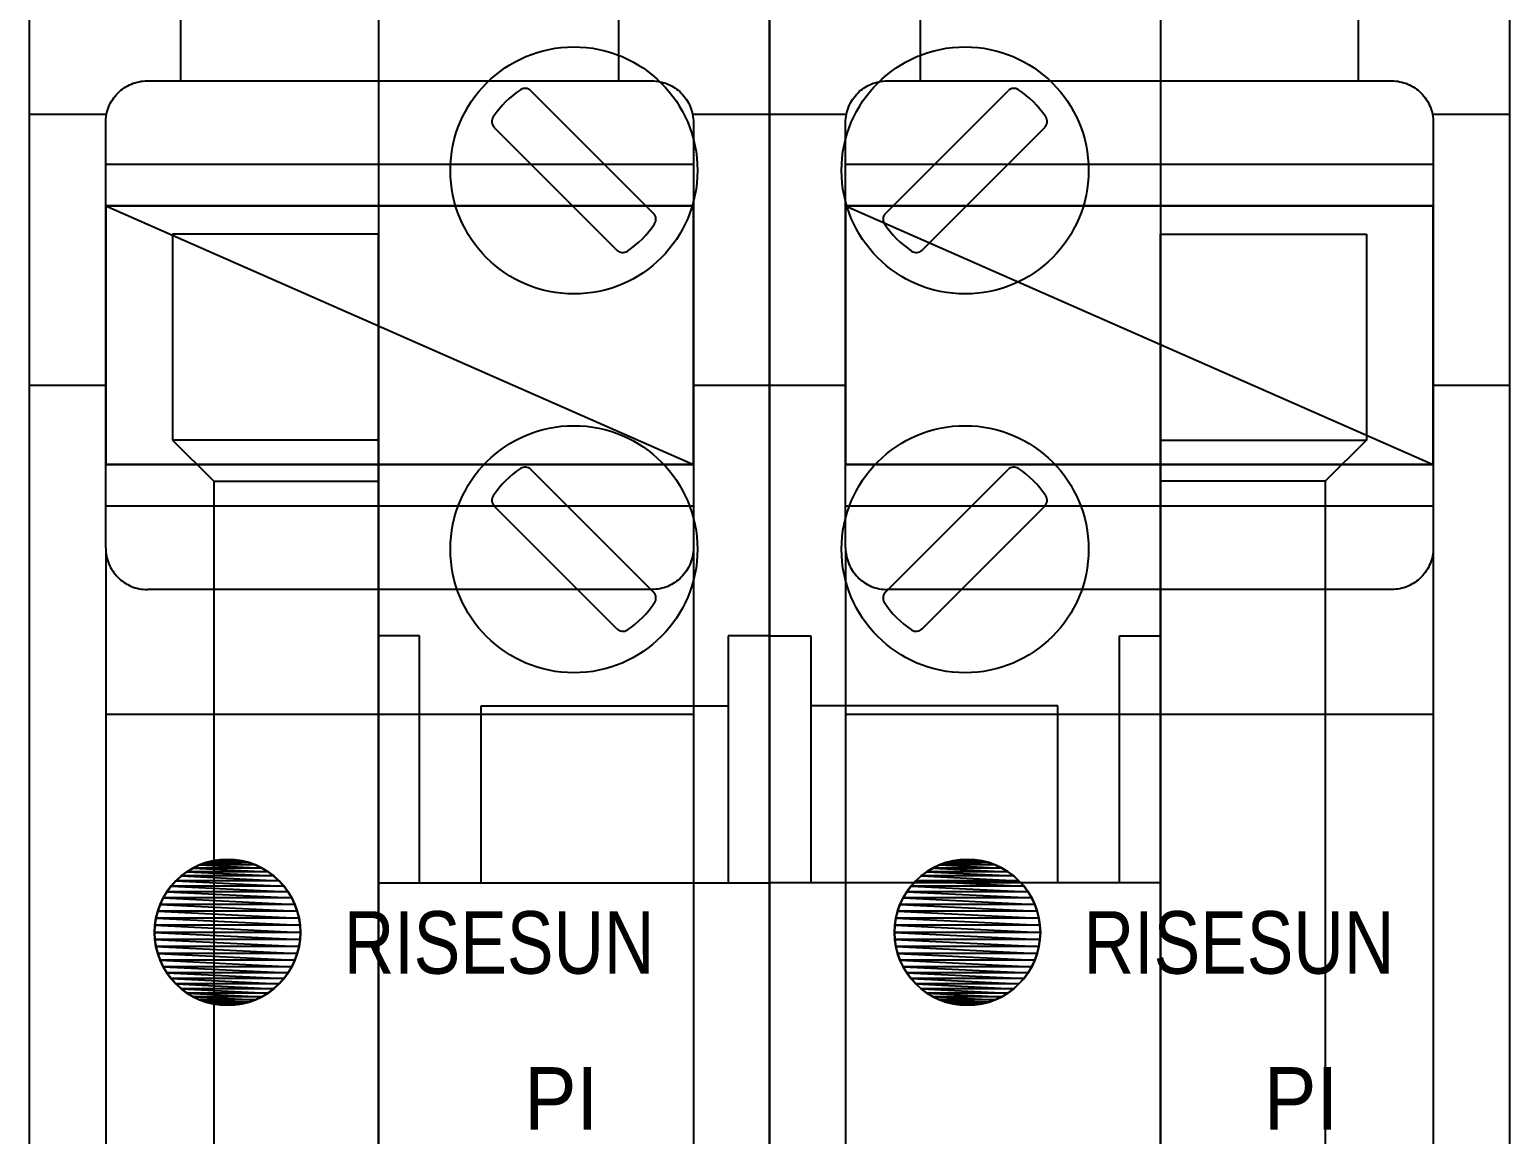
# Model space of a CAD drawing. Header units: millimetres. Extents: x -208796 to -83323, y 30910 to 103951.
# Drawn here: x -110224.68 to -110188.73, y 32923.86 to 32950.69 of the extents above; entities that cross this region are included whole.
import ezdxf

# ---------------------------------------------------------------- set-up
doc = ezdxf.new("R2010")
doc.units = ezdxf.units.MM
doc.header["$LTSCALE"] = 3
doc.linetypes.add('NEW_LINE159', pattern=[0.7, 0.5, -0.2])
doc.layers.add('1', color=3, linetype='Continuous')
doc.layers.add('DUT', color=7, linetype='Continuous')
doc.styles.add('Arial', font='arial.ttf')

# ---------------------------------------------------------------- blocks, each defined once
blk = doc.blocks.new('*U99')
for p, q in [((-26.958, 0), (-26.958, 79.4816)), ((-8.986, 79.4816), (-8.986, 0)), ((8.986, 0), (8.986, 79.4816)), ((26.958, 79.4816), (26.958, 0)), ((-23.2876, 63.1802), (-23.2876, 66.4202)), ((-12.6563, 66.4202), (-12.6563, 63.1802)), ((12.6564, 63.1802), (12.6564, 66.4202)), ((23.2877, 66.4202), (23.2877, 63.1802)), ((-24.8136, 62.8837), (-24.7774, 62.9185)), ((-24.7774, 62.9185), (-24.7395, 62.9511)), ((-24.7395, 62.9511), (-24.7002, 62.9818)), ((-24.7002, 62.9818), (-24.6595, 63.0102)), ((-24.6595, 63.0102), (-24.6178, 63.0368)), ((-24.6178, 63.0368), (-24.5746, 63.0611)), ((-24.5746, 63.0611), (-24.5305, 63.0833)), ((-24.5305, 63.0833), (-24.4852, 63.1032)), ((-24.4852, 63.1032), (-24.4392, 63.1211)), ((-24.4392, 63.1211), (-24.3923, 63.1366)), ((-24.3923, 63.1366), (-24.3447, 63.1499)), ((-24.3447, 63.1499), (-24.2962, 63.1607)), ((-24.2962, 63.1607), (-24.2474, 63.1694)), ((-24.2474, 63.1694), (-24.1979, 63.1754)), ((-24.1979, 63.1754), (-24.148, 63.179)), ((-24.148, 63.179), (-24.0976, 63.1802)), ((-24.0976, 63.1802), (-23.2876, 63.1802)), ((-23.2876, 63.1802), (-12.6563, 63.1802)), ((-12.6563, 63.1802), (-11.8463, 63.1802)), ((-11.8463, 63.1802), (-11.8463, 63.1802)), ((-11.8463, 63.1802), (-11.7962, 63.179)), ((-11.7962, 63.179), (-11.7463, 63.1754)), ((-11.7463, 63.1754), (-11.6969, 63.1694)), ((-11.6969, 63.1694), (-11.648, 63.1607)), ((-11.648, 63.1607), (-11.5998, 63.1499)), ((-11.5998, 63.1499), (-11.5521, 63.1366)), ((-11.5521, 63.1366), (-11.5052, 63.1211)), ((-11.5052, 63.1211), (-11.459, 63.1032)), ((-11.459, 63.1032), (-11.4139, 63.0833)), ((-11.4139, 63.0833), (-11.3698, 63.0611)), ((-11.3698, 63.0611), (-11.3268, 63.0368)), ((-11.3268, 63.0368), (-11.2848, 63.0102)), ((-11.2848, 63.0102), (-11.2443, 62.9818)), ((-11.2443, 62.9818), (-11.2048, 62.9511)), ((-11.2048, 62.9511), (-11.1669, 62.9185)), ((-11.1669, 62.9185), (-11.1304, 62.8837)), ((11.1304, 62.8837), (11.1666, 62.9185)), ((11.1666, 62.9185), (11.2045, 62.9511)), ((11.2045, 62.9511), (11.2438, 62.9818)), ((11.2438, 62.9818), (11.2845, 63.0102)), ((11.2845, 63.0102), (11.3262, 63.0368)), ((11.3262, 63.0368), (11.3694, 63.0611)), ((11.3694, 63.0611), (11.4135, 63.0833)), ((11.4135, 63.0833), (11.4588, 63.1032)), ((11.4588, 63.1032), (11.5048, 63.1211)), ((11.5048, 63.1211), (11.5517, 63.1366)), ((11.5517, 63.1366), (11.5993, 63.1499)), ((11.5993, 63.1499), (11.6478, 63.1607)), ((11.6478, 63.1607), (11.6966, 63.1694)), ((11.6966, 63.1694), (11.7461, 63.1754)), ((11.7461, 63.1754), (11.796, 63.179)), ((11.796, 63.179), (11.8464, 63.1802)), ((11.8464, 63.1802), (12.6564, 63.1802)), ((12.6564, 63.1802), (23.2877, 63.1802)), ((23.2877, 63.1802), (24.0977, 63.1802)), ((24.0977, 63.1802), (24.0977, 63.1802)), ((24.0977, 63.1802), (24.1478, 63.179)), ((24.1478, 63.179), (24.1977, 63.1754)), ((24.1977, 63.1754), (24.2471, 63.1694)), ((24.2471, 63.1694), (24.296, 63.1607)), ((24.296, 63.1607), (24.3442, 63.1499)), ((24.3442, 63.1499), (24.3919, 63.1366)), ((24.3919, 63.1366), (24.4388, 63.1211)), ((24.4388, 63.1211), (24.485, 63.1032)), ((24.485, 63.1032), (24.5301, 63.0833)), ((24.5301, 63.0833), (24.5742, 63.0611)), ((24.5742, 63.0611), (24.6172, 63.0368)), ((24.6172, 63.0368), (24.6592, 63.0102)), ((24.6592, 63.0102), (24.6997, 62.9818)), ((24.6997, 62.9818), (24.7392, 62.9511)), ((24.7392, 62.9511), (24.7771, 62.9185)), ((24.7771, 62.9185), (24.8136, 62.8837)), ((-25.051, 62.5093), (-25.0331, 62.5553)), ((-25.0331, 62.5553), (-25.0132, 62.6006)), ((-25.0132, 62.6006), (-24.991, 62.6447)), ((-24.991, 62.6447), (-24.9667, 62.6879)), ((-24.9667, 62.6879), (-24.9401, 62.7296)), ((-24.9401, 62.7296), (-24.9117, 62.7703)), ((-24.9117, 62.7703), (-24.881, 62.8096)), ((-24.881, 62.8096), (-24.8484, 62.8475)), ((-24.8484, 62.8475), (-24.8136, 62.8837)), ((-24.8136, 62.8837), (-24.8136, 62.8837)), ((-11.1304, 62.8837), (-11.1304, 62.8837)), ((-11.1304, 62.8837), (-11.0959, 62.8475)), ((-11.0959, 62.8475), (-11.0633, 62.8096)), ((-11.0633, 62.8096), (-11.0328, 62.7703)), ((-11.0328, 62.7703), (-11.0041, 62.7296)), ((-11.0041, 62.7296), (-10.9777, 62.6879)), ((-10.9777, 62.6879), (-10.9533, 62.6447)), ((-10.9533, 62.6447), (-10.9311, 62.6006)), ((-10.9311, 62.6006), (-10.911, 62.5553)), ((-10.911, 62.5553), (-10.8933, 62.5093)), ((10.893, 62.5093), (10.9109, 62.5553)), ((10.9109, 62.5553), (10.9308, 62.6006)), ((10.9308, 62.6006), (10.953, 62.6447)), ((10.953, 62.6447), (10.9773, 62.6879)), ((10.9773, 62.6879), (11.0039, 62.7296)), ((11.0039, 62.7296), (11.0323, 62.7703)), ((11.0323, 62.7703), (11.063, 62.8096)), ((11.063, 62.8096), (11.0956, 62.8475)), ((11.0956, 62.8475), (11.1304, 62.8837)), ((11.1304, 62.8837), (11.1304, 62.8837)), ((24.8136, 62.8837), (24.8136, 62.8837)), ((24.8136, 62.8837), (24.8481, 62.8475)), ((24.8481, 62.8475), (24.8807, 62.8096)), ((24.8807, 62.8096), (24.9112, 62.7703)), ((24.9112, 62.7703), (24.9399, 62.7296)), ((24.9399, 62.7296), (24.9663, 62.6879)), ((24.9663, 62.6879), (24.9907, 62.6447)), ((24.9907, 62.6447), (25.0129, 62.6006)), ((25.0129, 62.6006), (25.033, 62.5553)), ((25.033, 62.5553), (25.0507, 62.5093)), ((-26.958, 62.3702), (-25.0897, 62.3702)), ((-25.1101, 62.1677), (-25.1089, 62.2181)), ((-25.1089, 62.2181), (-25.1053, 62.268)), ((-25.1053, 62.268), (-25.0993, 62.3175)), ((-25.0993, 62.3175), (-25.0906, 62.3663)), ((-25.0906, 62.3663), (-25.0798, 62.4148)), ((-25.0798, 62.4148), (-25.0665, 62.4624)), ((-25.0665, 62.4624), (-25.051, 62.5093)), ((-10.8933, 62.5093), (-10.8777, 62.4624)), ((-10.8777, 62.4624), (-10.8645, 62.4148)), ((-10.8645, 62.4148), (-10.8535, 62.3663)), ((-10.8543, 62.3702), (-8.986, 62.3702)), ((-10.8535, 62.3663), (-10.8451, 62.3175)), ((-10.8451, 62.3175), (-10.8388, 62.268)), ((-10.8388, 62.268), (-10.8352, 62.2181)), ((-10.8352, 62.2181), (-10.8338, 62.1677)), ((8.986, 62.3702), (10.8543, 62.3702)), ((10.8339, 62.1677), (10.8351, 62.2181)), ((10.8351, 62.2181), (10.8387, 62.268)), ((10.8387, 62.268), (10.8447, 62.3175)), ((10.8447, 62.3175), (10.8534, 62.3663)), ((10.8534, 62.3663), (10.8642, 62.4148)), ((10.8642, 62.4148), (10.8775, 62.4624)), ((10.8775, 62.4624), (10.893, 62.5093)), ((25.0507, 62.5093), (25.0663, 62.4624)), ((25.0663, 62.4624), (25.0795, 62.4148)), ((25.0795, 62.4148), (25.0905, 62.3663)), ((25.0897, 62.3702), (26.958, 62.3702)), ((25.0905, 62.3663), (25.0989, 62.3175)), ((25.0989, 62.3175), (25.1052, 62.268)), ((25.1052, 62.268), (25.1088, 62.2181)), ((25.1088, 62.2181), (25.1102, 62.1677)), ((-25.1101, 60.1427), (-25.1101, 62.1677)), ((-25.1101, 62.1677), (-25.1101, 62.1677)), ((-10.8338, 62.1677), (-10.8338, 60.1427)), ((10.8339, 60.1427), (10.8339, 62.1677)), ((10.8339, 62.1677), (10.8339, 62.1677)), ((25.1102, 62.1677), (25.1102, 60.1427)), ((-25.1101, 61.1552), (-10.8338, 61.1552)), ((10.8339, 61.1552), (25.1102, 61.1552)), ((-25.1101, 60.1427), (-10.8338, 60.1427)), ((-25.1101, 53.8652), (-25.1101, 60.1427)), ((-10.8338, 60.1427), (-10.8338, 53.8652)), ((10.8339, 60.1427), (25.1102, 60.1427)), ((10.8339, 53.8652), (10.8339, 60.1427)), ((25.1102, 60.1427), (25.1102, 53.8652)), ((-26.958, 55.789), (-25.0897, 55.789)), ((-10.8543, 55.789), (-8.986, 55.789)), ((8.986, 55.789), (10.8543, 55.789)), ((25.0897, 55.789), (26.958, 55.789)), ((-25.1101, 51.8402), (-25.1101, 53.8652)), ((-10.8338, 53.8652), (-25.1101, 53.8652)), ((-10.8338, 53.8652), (-10.8338, 51.8402)), ((10.8339, 51.8402), (10.8339, 53.8652)), ((25.1102, 53.8652), (10.8339, 53.8652)), ((25.1102, 53.8652), (25.1102, 51.8402)), ((-10.8338, 52.8527), (-25.1101, 52.8527)), ((25.1102, 52.8527), (10.8339, 52.8527)), ((-25.1101, 51.8402), (-25.1101, 51.8402)), ((-25.1101, 51.8402), (-25.1089, 51.7901)), ((-25.1101, 51.8402), (-25.1101, 20.4526)), ((-25.1089, 51.7901), (-25.1053, 51.7402)), ((-10.8352, 51.7901), (-10.8388, 51.7402)), ((-10.8338, 51.8402), (-10.8352, 51.7901)), ((-10.8338, 51.8402), (-10.8338, 51.8402)), ((-10.8338, 51.8402), (-10.8338, 20.4526)), ((10.8339, 51.8402), (10.8339, 51.8402)), ((10.8339, 51.8402), (10.8351, 51.7901)), ((10.8339, 51.8402), (10.8339, 20.4526)), ((10.8351, 51.7901), (10.8387, 51.7402)), ((25.1088, 51.7901), (25.1052, 51.7402)), ((25.1102, 51.8402), (25.1088, 51.7901)), ((25.1102, 51.8402), (25.1102, 51.8402)), ((25.1102, 51.8402), (25.1102, 20.4526)), ((-25.1053, 51.7402), (-25.0993, 51.6908)), ((-25.0993, 51.6908), (-25.0906, 51.6419)), ((-25.0906, 51.6419), (-25.0798, 51.5937)), ((-25.0798, 51.5937), (-25.0665, 51.546)), ((-25.0665, 51.546), (-25.051, 51.4991)), ((-25.051, 51.4991), (-25.0331, 51.4528)), ((-25.0331, 51.4528), (-25.0132, 51.4077)), ((-25.0132, 51.4077), (-24.991, 51.3636)), ((-10.9311, 51.4077), (-10.9533, 51.3636)), ((-10.911, 51.4528), (-10.9311, 51.4077)), ((-10.8933, 51.4991), (-10.911, 51.4528)), ((-10.8777, 51.546), (-10.8933, 51.4991)), ((-10.8645, 51.5937), (-10.8777, 51.546)), ((-10.8535, 51.6419), (-10.8645, 51.5937)), ((-10.8451, 51.6908), (-10.8535, 51.6419)), ((-10.8388, 51.7402), (-10.8451, 51.6908)), ((10.8387, 51.7402), (10.8447, 51.6908)), ((10.8447, 51.6908), (10.8534, 51.6419)), ((10.8534, 51.6419), (10.8642, 51.5937)), ((10.8642, 51.5937), (10.8775, 51.546)), ((10.8775, 51.546), (10.893, 51.4991)), ((10.893, 51.4991), (10.9109, 51.4528)), ((10.9109, 51.4528), (10.9308, 51.4077)), ((10.9308, 51.4077), (10.953, 51.3636)), ((25.0129, 51.4077), (24.9907, 51.3636)), ((25.033, 51.4528), (25.0129, 51.4077)), ((25.0507, 51.4991), (25.033, 51.4528)), ((25.0663, 51.546), (25.0507, 51.4991)), ((25.0795, 51.5937), (25.0663, 51.546)), ((25.0905, 51.6419), (25.0795, 51.5937)), ((25.0989, 51.6908), (25.0905, 51.6419)), ((25.1052, 51.7402), (25.0989, 51.6908)), ((-24.991, 51.3636), (-24.9667, 51.3206)), ((-24.9667, 51.3206), (-24.9401, 51.2786)), ((-24.9401, 51.2786), (-24.9117, 51.2381)), ((-24.9117, 51.2381), (-24.881, 51.1986)), ((-24.881, 51.1986), (-24.8484, 51.1607)), ((-24.8484, 51.1607), (-24.8136, 51.1242)), ((-24.8136, 51.1242), (-24.8136, 51.1242)), ((-24.8136, 51.1242), (-24.7774, 51.0897)), ((-24.7774, 51.0897), (-24.7395, 51.0571)), ((-24.7395, 51.0571), (-24.7002, 51.0266)), ((-11.2048, 51.0571), (-11.2443, 51.0266)), ((-11.1669, 51.0897), (-11.2048, 51.0571)), ((-11.1304, 51.1242), (-11.1669, 51.0897)), ((-11.0959, 51.1607), (-11.1304, 51.1242)), ((-11.1304, 51.1242), (-11.1304, 51.1242)), ((-11.0633, 51.1986), (-11.0959, 51.1607)), ((-11.0328, 51.2381), (-11.0633, 51.1986)), ((-11.0041, 51.2786), (-11.0328, 51.2381)), ((-10.9777, 51.3206), (-11.0041, 51.2786)), ((-10.9533, 51.3636), (-10.9777, 51.3206)), ((10.953, 51.3636), (10.9773, 51.3206)), ((10.9773, 51.3206), (11.0039, 51.2786)), ((11.0039, 51.2786), (11.0323, 51.2381)), ((11.0323, 51.2381), (11.063, 51.1986)), ((11.063, 51.1986), (11.0956, 51.1607)), ((11.0956, 51.1607), (11.1304, 51.1242)), ((11.1304, 51.1242), (11.1304, 51.1242)), ((11.1304, 51.1242), (11.1666, 51.0897)), ((11.1666, 51.0897), (11.2045, 51.0571)), ((11.2045, 51.0571), (11.2438, 51.0266)), ((24.7392, 51.0571), (24.6997, 51.0266)), ((24.7771, 51.0897), (24.7392, 51.0571)), ((24.8136, 51.1242), (24.7771, 51.0897)), ((24.8481, 51.1607), (24.8136, 51.1242)), ((24.8136, 51.1242), (24.8136, 51.1242)), ((24.8807, 51.1986), (24.8481, 51.1607)), ((24.9112, 51.2381), (24.8807, 51.1986)), ((24.9399, 51.2786), (24.9112, 51.2381)), ((24.9663, 51.3206), (24.9399, 51.2786)), ((24.9907, 51.3636), (24.9663, 51.3206)), ((-24.7002, 51.0266), (-24.6595, 50.9979)), ((-24.6595, 50.9979), (-24.6178, 50.9715)), ((-24.6178, 50.9715), (-24.5746, 50.9471)), ((-24.5746, 50.9471), (-24.5305, 50.9249)), ((-24.5305, 50.9249), (-24.4852, 50.9048)), ((-24.4852, 50.9048), (-24.4392, 50.8871)), ((-24.4392, 50.8871), (-24.3923, 50.8716)), ((-24.3923, 50.8716), (-24.3447, 50.8584)), ((-24.3447, 50.8584), (-24.2962, 50.8474)), ((-24.2962, 50.8474), (-24.2474, 50.839)), ((-24.2474, 50.839), (-24.1979, 50.8327)), ((-24.1979, 50.8327), (-24.148, 50.8291)), ((-24.148, 50.8291), (-24.0976, 50.8277)), ((-11.8463, 50.8277), (-24.0976, 50.8277)), ((-11.7962, 50.8291), (-11.8463, 50.8277)), ((-11.7463, 50.8327), (-11.7962, 50.8291)), ((-11.6969, 50.839), (-11.7463, 50.8327)), ((-11.648, 50.8474), (-11.6969, 50.839)), ((-11.5998, 50.8584), (-11.648, 50.8474)), ((-11.5521, 50.8716), (-11.5998, 50.8584)), ((-11.5052, 50.8871), (-11.5521, 50.8716)), ((-11.459, 50.9048), (-11.5052, 50.8871)), ((-11.4139, 50.9249), (-11.459, 50.9048)), ((-11.3698, 50.9471), (-11.4139, 50.9249)), ((-11.3268, 50.9715), (-11.3698, 50.9471)), ((-11.2848, 50.9979), (-11.3268, 50.9715)), ((-11.2443, 51.0266), (-11.2848, 50.9979)), ((11.2438, 51.0266), (11.2845, 50.9979)), ((11.2845, 50.9979), (11.3262, 50.9715)), ((11.3262, 50.9715), (11.3694, 50.9471)), ((11.3694, 50.9471), (11.4135, 50.9249)), ((11.4135, 50.9249), (11.4588, 50.9048)), ((11.4588, 50.9048), (11.5048, 50.8871)), ((11.5048, 50.8871), (11.5517, 50.8716)), ((11.5517, 50.8716), (11.5993, 50.8584)), ((11.5993, 50.8584), (11.6478, 50.8474)), ((11.6478, 50.8474), (11.6966, 50.839)), ((11.6966, 50.839), (11.7461, 50.8327)), ((11.7461, 50.8327), (11.796, 50.8291)), ((11.796, 50.8291), (11.8464, 50.8277)), ((24.0977, 50.8277), (11.8464, 50.8277)), ((24.1478, 50.8291), (24.0977, 50.8277)), ((24.1977, 50.8327), (24.1478, 50.8291)), ((24.2471, 50.839), (24.1977, 50.8327)), ((24.296, 50.8474), (24.2471, 50.839)), ((24.3442, 50.8584), (24.296, 50.8474)), ((24.3919, 50.8716), (24.3442, 50.8584)), ((24.4388, 50.8871), (24.3919, 50.8716)), ((24.485, 50.9048), (24.4388, 50.8871)), ((24.5301, 50.9249), (24.485, 50.9048)), ((24.5742, 50.9471), (24.5301, 50.9249)), ((24.6172, 50.9715), (24.5742, 50.9471)), ((24.6592, 50.9979), (24.6172, 50.9715)), ((24.6997, 51.0266), (24.6592, 50.9979)), ((-10.8338, 47.7902), (-25.1101, 47.7902)), ((25.1102, 47.7902), (10.8339, 47.7902))]:
    blk.add_line(p, q)
at = {"color": 144}
for p, q in [((-25.1101, 60.1427), (-10.8338, 60.1427)), ((-25.1101, 60.1427), (-25.1101, 60.1427)), ((-25.1101, 60.1427), (-10.8338, 53.8652)), ((-25.1101, 53.8652), (-25.1101, 60.1427)), ((-25.1101, 60.1427), (-10.8338, 53.8652)), ((-10.8338, 60.1427), (-25.1101, 60.1427)), ((-25.1101, 60.1427), (-10.8338, 60.1427)), ((-25.1101, 60.1427), (-25.1101, 53.8652)), ((-10.8338, 53.8652), (-10.8338, 60.1427)), ((-10.8338, 60.1427), (-10.8338, 53.8652)), ((10.8339, 60.1427), (25.1102, 60.1427)), ((10.8339, 60.1427), (10.8339, 60.1427)), ((10.8339, 60.1427), (25.1102, 53.8652)), ((10.8339, 53.8652), (10.8339, 60.1427)), ((10.8339, 60.1427), (25.1102, 53.8652)), ((25.1102, 60.1427), (10.8339, 60.1427)), ((10.8339, 60.1427), (25.1102, 60.1427)), ((10.8339, 60.1427), (10.8339, 53.8652)), ((25.1102, 53.8652), (25.1102, 60.1427)), ((25.1102, 60.1427), (25.1102, 53.8652)), ((-10.8338, 53.8652), (-25.1101, 53.8652)), ((-25.1101, 53.8652), (-10.8338, 53.8652)), ((-25.1101, 53.8652), (-25.1101, 53.8652)), ((-25.1101, 53.8652), (-10.8338, 53.8652)), ((25.1102, 53.8652), (10.8339, 53.8652)), ((10.8339, 53.8652), (25.1102, 53.8652)), ((10.8339, 53.8652), (10.8339, 53.8652)), ((10.8339, 53.8652), (25.1102, 53.8652))]:
    blk.add_line(p, q, dxfattribs=at)
at = {"color": 251, "linetype": 'NEW_LINE159'}
for p, q in [((-22.5086, 44.238), (-22.6784, 44.1944)), ((-22.3326, 44.2649), (-22.5086, 44.238)), ((-22.1513, 44.2739), (-22.3326, 44.2649)), ((-21.9703, 44.2649), (-22.1513, 44.2739)), ((-22.1513, 44.2739), (-22.1513, 44.2739)), ((-21.7943, 44.238), (-21.9703, 44.2649)), ((-21.6246, 44.1944), (-21.7943, 44.238)), ((13.4354, 44.238), (13.2656, 44.1944)), ((13.6114, 44.2649), (13.4354, 44.238)), ((13.7927, 44.2739), (13.6114, 44.2649)), ((13.9737, 44.2649), (13.7927, 44.2739)), ((13.7927, 44.2739), (13.7927, 44.2739)), ((14.1497, 44.238), (13.9737, 44.2649)), ((14.3194, 44.1944), (14.1497, 44.238)), ((-23.2785, 43.8695), (-23.4042, 43.755)), ((-23.1421, 43.9714), (-23.2785, 43.8695)), ((-22.9961, 44.0603), (-23.1421, 43.9714)), ((-22.8411, 44.1348), (-22.9961, 44.0603)), ((-22.6784, 44.1944), (-22.8411, 44.1348)), ((-21.4617, 44.1348), (-21.6246, 44.1944)), ((-21.3069, 44.0603), (-21.4617, 44.1348)), ((-21.1608, 43.9714), (-21.3069, 44.0603)), ((-21.0244, 43.8695), (-21.1608, 43.9714)), ((-20.8985, 43.755), (-21.0244, 43.8695)), ((12.6655, 43.8695), (12.5398, 43.755)), ((12.8019, 43.9714), (12.6655, 43.8695)), ((12.9479, 44.0603), (12.8019, 43.9714)), ((13.1029, 44.1348), (12.9479, 44.0603)), ((13.2656, 44.1944), (13.1029, 44.1348)), ((14.4823, 44.1348), (14.3194, 44.1944)), ((14.6371, 44.0603), (14.4823, 44.1348)), ((14.7832, 43.9714), (14.6371, 44.0603)), ((14.9196, 43.8695), (14.7832, 43.9714)), ((15.0455, 43.755), (14.9196, 43.8695)), ((-23.6206, 43.4929), (-23.7095, 43.3468)), ((-23.5187, 43.6293), (-23.6206, 43.4929)), ((-23.4042, 43.755), (-23.5187, 43.6293)), ((-20.7843, 43.6293), (-20.8985, 43.755)), ((-20.6822, 43.4929), (-20.7843, 43.6293)), ((-20.5935, 43.3468), (-20.6822, 43.4929)), ((12.3234, 43.4929), (12.2345, 43.3468)), ((12.4253, 43.6293), (12.3234, 43.4929)), ((12.5398, 43.755), (12.4253, 43.6293)), ((15.1597, 43.6293), (15.0455, 43.755)), ((15.2618, 43.4929), (15.1597, 43.6293)), ((15.3505, 43.3468), (15.2618, 43.4929)), ((-23.784, 43.1918), (-23.8436, 43.0291)), ((-23.7095, 43.3468), (-23.784, 43.1918)), ((-20.5187, 43.1918), (-20.5935, 43.3468)), ((-20.4592, 43.0291), (-20.5187, 43.1918)), ((12.16, 43.1918), (12.1004, 43.0291)), ((12.2345, 43.3468), (12.16, 43.1918)), ((15.4253, 43.1918), (15.3505, 43.3468)), ((15.4848, 43.0291), (15.4253, 43.1918)), ((-23.8872, 42.8593), (-23.9141, 42.6833)), ((-23.8436, 43.0291), (-23.8872, 42.8593)), ((-20.4155, 42.8593), (-20.4592, 43.0291)), ((-20.3886, 42.6833), (-20.4155, 42.8593)), ((12.0568, 42.8593), (12.0299, 42.6833)), ((12.1004, 43.0291), (12.0568, 42.8593)), ((15.5285, 42.8593), (15.4848, 43.0291)), ((15.5554, 42.6833), (15.5285, 42.8593)), ((-23.9141, 42.6833), (-23.9231, 42.502)), ((-23.9231, 42.502), (-23.9231, 42.502)), ((-23.9231, 42.502), (-23.9142, 42.321)), ((-20.3794, 42.502), (-20.3886, 42.6833)), ((-20.3886, 42.321), (-20.3794, 42.502)), ((-20.3794, 42.502), (-20.3794, 42.502)), ((12.0299, 42.6833), (12.0209, 42.502)), ((12.0209, 42.502), (12.0209, 42.502)), ((12.0209, 42.502), (12.0298, 42.321)), ((15.5646, 42.502), (15.5554, 42.6833)), ((15.5554, 42.321), (15.5646, 42.502)), ((15.5646, 42.502), (15.5646, 42.502)), ((-23.9142, 42.321), (-23.8873, 42.145)), ((-23.8873, 42.145), (-23.8437, 41.9753)), ((-20.4592, 41.9753), (-20.4155, 42.145)), ((-20.4155, 42.145), (-20.3886, 42.321)), ((12.0298, 42.321), (12.0567, 42.145)), ((12.0567, 42.145), (12.1003, 41.9753)), ((15.4848, 41.9753), (15.5285, 42.145)), ((15.5285, 42.145), (15.5554, 42.321)), ((-23.8437, 41.9753), (-23.7841, 41.8124)), ((-23.7841, 41.8124), (-23.7096, 41.6576)), ((-20.5935, 41.6576), (-20.5187, 41.8124)), ((-20.5187, 41.8124), (-20.4592, 41.9753)), ((12.1003, 41.9753), (12.1599, 41.8124)), ((12.1599, 41.8124), (12.2344, 41.6576)), ((15.3505, 41.6576), (15.4253, 41.8124)), ((15.4253, 41.8124), (15.4848, 41.9753)), ((-23.7096, 41.6576), (-23.6207, 41.5115)), ((-23.6207, 41.5115), (-23.5188, 41.3751)), ((-23.5188, 41.3751), (-23.4043, 41.2492)), ((-20.8985, 41.2492), (-20.7843, 41.3751)), ((-20.7843, 41.3751), (-20.6822, 41.5115)), ((-20.6822, 41.5115), (-20.5935, 41.6576)), ((12.2344, 41.6576), (12.3233, 41.5115)), ((12.3233, 41.5115), (12.4252, 41.3751)), ((12.4252, 41.3751), (12.5397, 41.2492)), ((15.0455, 41.2492), (15.1597, 41.3751)), ((15.1597, 41.3751), (15.2618, 41.5115)), ((15.2618, 41.5115), (15.3505, 41.6576)), ((-23.4043, 41.2492), (-23.2786, 41.135)), ((-23.2786, 41.135), (-23.1422, 41.0329)), ((-23.1422, 41.0329), (-22.9961, 40.9442)), ((-21.3069, 40.9442), (-21.1608, 41.0329)), ((-21.1608, 41.0329), (-21.0244, 41.135)), ((-21.0244, 41.135), (-20.8985, 41.2492)), ((12.5397, 41.2492), (12.6654, 41.135)), ((12.6654, 41.135), (12.8018, 41.0329)), ((12.8018, 41.0329), (12.9479, 40.9442)), ((14.6371, 40.9442), (14.7832, 41.0329)), ((14.7832, 41.0329), (14.9196, 41.135)), ((14.9196, 41.135), (15.0455, 41.2492)), ((-22.9961, 40.9442), (-22.8411, 40.8694)), ((-22.8411, 40.8694), (-22.6784, 40.8099)), ((-22.6784, 40.8099), (-22.5086, 40.7662)), ((-22.5086, 40.7662), (-22.3326, 40.7393)), ((-22.3326, 40.7393), (-22.1513, 40.7301)), ((-22.1513, 40.7301), (-21.9703, 40.7393)), ((-22.1513, 40.7301), (-22.1513, 40.7301)), ((-21.9703, 40.7393), (-21.7943, 40.7662)), ((-21.7943, 40.7662), (-21.6246, 40.8099)), ((-21.6246, 40.8099), (-21.4617, 40.8694)), ((-21.4617, 40.8694), (-21.3069, 40.9442)), ((12.9479, 40.9442), (13.1029, 40.8694)), ((13.1029, 40.8694), (13.2656, 40.8099)), ((13.2656, 40.8099), (13.4354, 40.7662)), ((13.4354, 40.7662), (13.6114, 40.7393)), ((13.6114, 40.7393), (13.7927, 40.7301)), ((13.7927, 40.7301), (13.9737, 40.7393)), ((13.7927, 40.7301), (13.7927, 40.7301)), ((13.9737, 40.7393), (14.1497, 40.7662)), ((14.1497, 40.7662), (14.3194, 40.8099)), ((14.3194, 40.8099), (14.4823, 40.8694)), ((14.4823, 40.8694), (14.6371, 40.9442))]:
    blk.add_line(p, q, dxfattribs=at)
at = {"color": 251}
for p, q in [((-22.6656, 44.1975), (-22.4969, 44.2398)), ((-22.4969, 44.2398), (-22.6656, 44.1975)), ((-22.4969, 44.2398), (-22.3249, 44.2653)), ((-22.3249, 44.2653), (-22.4969, 44.2398)), ((-21.8056, 44.2398), (-22.4969, 44.2398)), ((-22.4969, 44.2398), (-21.6369, 44.1975)), ((-22.4969, 44.2398), (-21.6369, 44.1975)), ((-21.8056, 44.2398), (-22.4969, 44.2398)), ((-22.3249, 44.2653), (-22.1513, 44.2739)), ((-22.1513, 44.2739), (-22.3249, 44.2653)), ((-21.9776, 44.2653), (-22.3249, 44.2653)), ((-22.3249, 44.2653), (-21.8056, 44.2398)), ((-22.3249, 44.2653), (-21.8056, 44.2398)), ((-21.9776, 44.2653), (-22.3249, 44.2653)), ((-22.1513, 44.2739), (-21.9776, 44.2653)), ((-21.9776, 44.2653), (-22.1513, 44.2739)), ((-21.8056, 44.2398), (-21.9776, 44.2653)), ((-21.9776, 44.2653), (-21.8056, 44.2398)), ((-21.6369, 44.1975), (-21.8056, 44.2398)), ((-21.8056, 44.2398), (-21.6369, 44.1975)), ((13.2784, 44.1975), (13.4471, 44.2398)), ((13.4471, 44.2398), (13.2784, 44.1975)), ((13.4471, 44.2398), (13.6191, 44.2653)), ((13.6191, 44.2653), (13.4471, 44.2398)), ((14.1384, 44.2398), (13.4471, 44.2398)), ((13.4471, 44.2398), (14.3071, 44.1975)), ((13.4471, 44.2398), (14.3071, 44.1975)), ((14.1384, 44.2398), (13.4471, 44.2398)), ((13.6191, 44.2653), (13.7927, 44.2739)), ((13.7927, 44.2739), (13.6191, 44.2653)), ((13.9664, 44.2653), (13.6191, 44.2653)), ((13.6191, 44.2653), (14.1384, 44.2398)), ((13.6191, 44.2653), (14.1384, 44.2398)), ((13.9664, 44.2653), (13.6191, 44.2653)), ((13.7927, 44.2739), (13.9664, 44.2653)), ((13.9664, 44.2653), (13.7927, 44.2739)), ((14.1384, 44.2398), (13.9664, 44.2653)), ((13.9664, 44.2653), (14.1384, 44.2398)), ((14.3071, 44.1975), (14.1384, 44.2398)), ((14.1384, 44.2398), (14.3071, 44.1975)), ((-23.4042, 43.7549), (-23.2753, 43.8716)), ((-23.2753, 43.8716), (-23.4042, 43.7549)), ((-23.2753, 43.8716), (-23.1357, 43.9753)), ((-23.1357, 43.9753), (-23.2753, 43.8716)), ((-21.0272, 43.8716), (-23.2753, 43.8716)), ((-23.2753, 43.8716), (-20.8984, 43.7549)), ((-23.2753, 43.8716), (-20.8984, 43.7549)), ((-21.0272, 43.8716), (-23.2753, 43.8716)), ((-23.1357, 43.9753), (-22.9865, 44.0646)), ((-22.9865, 44.0646), (-23.1357, 43.9753)), ((-21.1668, 43.9753), (-23.1357, 43.9753)), ((-23.1357, 43.9753), (-21.0272, 43.8716)), ((-23.1357, 43.9753), (-21.0272, 43.8716)), ((-21.1668, 43.9753), (-23.1357, 43.9753)), ((-22.9865, 44.0646), (-22.8293, 44.139)), ((-22.8293, 44.139), (-22.9865, 44.0646)), ((-21.316, 44.0646), (-22.9865, 44.0646)), ((-22.9865, 44.0646), (-21.1668, 43.9753)), ((-22.9865, 44.0646), (-21.1668, 43.9753)), ((-21.316, 44.0646), (-22.9865, 44.0646)), ((-22.8293, 44.139), (-22.6656, 44.1975)), ((-22.6656, 44.1975), (-22.8293, 44.139)), ((-21.4732, 44.139), (-22.8293, 44.139)), ((-22.8293, 44.139), (-21.316, 44.0646)), ((-22.8293, 44.139), (-21.316, 44.0646)), ((-21.4732, 44.139), (-22.8293, 44.139)), ((-21.6369, 44.1975), (-22.6656, 44.1975)), ((-22.6656, 44.1975), (-21.4732, 44.139)), ((-22.6656, 44.1975), (-21.4732, 44.139)), ((-21.6369, 44.1975), (-22.6656, 44.1975)), ((-21.4732, 44.139), (-21.6369, 44.1975)), ((-21.6369, 44.1975), (-21.4732, 44.139)), ((-21.316, 44.0646), (-21.4732, 44.139)), ((-21.4732, 44.139), (-21.316, 44.0646)), ((-21.1668, 43.9753), (-21.316, 44.0646)), ((-21.316, 44.0646), (-21.1668, 43.9753)), ((-21.0272, 43.8716), (-21.1668, 43.9753)), ((-21.1668, 43.9753), (-21.0272, 43.8716)), ((-20.8984, 43.7549), (-21.0272, 43.8716)), ((-21.0272, 43.8716), (-20.8984, 43.7549)), ((12.5398, 43.7549), (12.6687, 43.8716)), ((12.6687, 43.8716), (12.5398, 43.7549)), ((12.6687, 43.8716), (12.8083, 43.9753)), ((12.8083, 43.9753), (12.6687, 43.8716)), ((14.9168, 43.8716), (12.6687, 43.8716)), ((12.6687, 43.8716), (15.0456, 43.7549)), ((12.6687, 43.8716), (15.0456, 43.7549)), ((14.9168, 43.8716), (12.6687, 43.8716)), ((12.8083, 43.9753), (12.9575, 44.0646)), ((12.9575, 44.0646), (12.8083, 43.9753)), ((14.7772, 43.9753), (12.8083, 43.9753)), ((12.8083, 43.9753), (14.9168, 43.8716)), ((12.8083, 43.9753), (14.9168, 43.8716)), ((14.7772, 43.9753), (12.8083, 43.9753)), ((12.9575, 44.0646), (13.1147, 44.139)), ((13.1147, 44.139), (12.9575, 44.0646)), ((14.628, 44.0646), (12.9575, 44.0646)), ((12.9575, 44.0646), (14.7772, 43.9753)), ((12.9575, 44.0646), (14.7772, 43.9753)), ((14.628, 44.0646), (12.9575, 44.0646)), ((13.1147, 44.139), (13.2784, 44.1975)), ((13.2784, 44.1975), (13.1147, 44.139)), ((14.4708, 44.139), (13.1147, 44.139)), ((13.1147, 44.139), (14.628, 44.0646)), ((13.1147, 44.139), (14.628, 44.0646)), ((14.4708, 44.139), (13.1147, 44.139)), ((14.3071, 44.1975), (13.2784, 44.1975)), ((13.2784, 44.1975), (14.4708, 44.139)), ((13.2784, 44.1975), (14.4708, 44.139)), ((14.3071, 44.1975), (13.2784, 44.1975)), ((14.4708, 44.139), (14.3071, 44.1975)), ((14.3071, 44.1975), (14.4708, 44.139)), ((14.628, 44.0646), (14.4708, 44.139)), ((14.4708, 44.139), (14.628, 44.0646)), ((14.7772, 43.9753), (14.628, 44.0646)), ((14.628, 44.0646), (14.7772, 43.9753)), ((14.9168, 43.8716), (14.7772, 43.9753)), ((14.7772, 43.9753), (14.9168, 43.8716)), ((15.0456, 43.7549), (14.9168, 43.8716)), ((14.9168, 43.8716), (15.0456, 43.7549)), ((-23.6245, 43.4864), (-23.5209, 43.6261)), ((-23.5209, 43.6261), (-23.6245, 43.4864)), ((-23.5209, 43.6261), (-23.4042, 43.7549)), ((-23.4042, 43.7549), (-23.5209, 43.6261)), ((-20.7816, 43.6261), (-23.5209, 43.6261)), ((-23.5209, 43.6261), (-20.678, 43.4864)), ((-23.5209, 43.6261), (-20.678, 43.4864)), ((-20.7816, 43.6261), (-23.5209, 43.6261)), ((-20.8984, 43.7549), (-23.4042, 43.7549)), ((-23.4042, 43.7549), (-20.7816, 43.6261)), ((-23.4042, 43.7549), (-20.7816, 43.6261)), ((-20.8984, 43.7549), (-23.4042, 43.7549)), ((-20.7816, 43.6261), (-20.8984, 43.7549)), ((-20.8984, 43.7549), (-20.7816, 43.6261)), ((-20.678, 43.4864), (-20.7816, 43.6261)), ((-20.7816, 43.6261), (-20.678, 43.4864)), ((12.3195, 43.4864), (12.4231, 43.6261)), ((12.4231, 43.6261), (12.3195, 43.4864)), ((12.4231, 43.6261), (12.5398, 43.7549)), ((12.5398, 43.7549), (12.4231, 43.6261)), ((15.1624, 43.6261), (12.4231, 43.6261)), ((12.4231, 43.6261), (15.266, 43.4864)), ((12.4231, 43.6261), (15.266, 43.4864)), ((15.1624, 43.6261), (12.4231, 43.6261)), ((15.0456, 43.7549), (12.5398, 43.7549)), ((12.5398, 43.7549), (15.1624, 43.6261)), ((12.5398, 43.7549), (15.1624, 43.6261)), ((15.0456, 43.7549), (12.5398, 43.7549)), ((15.1624, 43.6261), (15.0456, 43.7549)), ((15.0456, 43.7549), (15.1624, 43.6261)), ((15.266, 43.4864), (15.1624, 43.6261)), ((15.1624, 43.6261), (15.266, 43.4864)), ((-23.8468, 43.0163), (-23.7883, 43.1801)), ((-23.7883, 43.1801), (-23.8468, 43.0163)), ((-23.7883, 43.1801), (-23.7139, 43.3372)), ((-23.7139, 43.3372), (-23.7883, 43.1801)), ((-20.5143, 43.1801), (-23.7883, 43.1801)), ((-23.7883, 43.1801), (-20.4557, 43.0163)), ((-23.7883, 43.1801), (-20.4557, 43.0163)), ((-20.5143, 43.1801), (-23.7883, 43.1801)), ((-23.7139, 43.3372), (-23.6245, 43.4864)), ((-23.6245, 43.4864), (-23.7139, 43.3372)), ((-20.5886, 43.3372), (-23.7139, 43.3372)), ((-23.7139, 43.3372), (-20.5143, 43.1801)), ((-23.7139, 43.3372), (-20.5143, 43.1801)), ((-20.5886, 43.3372), (-23.7139, 43.3372)), ((-20.678, 43.4864), (-23.6245, 43.4864)), ((-23.6245, 43.4864), (-20.5886, 43.3372)), ((-23.6245, 43.4864), (-20.5886, 43.3372)), ((-20.678, 43.4864), (-23.6245, 43.4864)), ((-20.5886, 43.3372), (-20.678, 43.4864)), ((-20.678, 43.4864), (-20.5886, 43.3372)), ((-20.5143, 43.1801), (-20.5886, 43.3372)), ((-20.5886, 43.3372), (-20.5143, 43.1801)), ((-20.4557, 43.0163), (-20.5143, 43.1801)), ((-20.5143, 43.1801), (-20.4557, 43.0163)), ((12.0972, 43.0163), (12.1557, 43.1801)), ((12.1557, 43.1801), (12.0972, 43.0163)), ((12.1557, 43.1801), (12.2301, 43.3372)), ((12.2301, 43.3372), (12.1557, 43.1801)), ((15.4297, 43.1801), (12.1557, 43.1801)), ((12.1557, 43.1801), (15.4883, 43.0163)), ((12.1557, 43.1801), (15.4883, 43.0163)), ((15.4297, 43.1801), (12.1557, 43.1801)), ((12.2301, 43.3372), (12.3195, 43.4864)), ((12.3195, 43.4864), (12.2301, 43.3372)), ((15.3554, 43.3372), (12.2301, 43.3372)), ((12.2301, 43.3372), (15.4297, 43.1801)), ((12.2301, 43.3372), (15.4297, 43.1801)), ((15.3554, 43.3372), (12.2301, 43.3372)), ((15.266, 43.4864), (12.3195, 43.4864)), ((12.3195, 43.4864), (15.3554, 43.3372)), ((12.3195, 43.4864), (15.3554, 43.3372)), ((15.266, 43.4864), (12.3195, 43.4864)), ((15.3554, 43.3372), (15.266, 43.4864)), ((15.266, 43.4864), (15.3554, 43.3372)), ((15.4297, 43.1801), (15.3554, 43.3372)), ((15.3554, 43.3372), (15.4297, 43.1801)), ((15.4883, 43.0163), (15.4297, 43.1801)), ((15.4297, 43.1801), (15.4883, 43.0163)), ((-23.9146, 42.6756), (-23.8891, 42.8476)), ((-23.8891, 42.8476), (-23.9146, 42.6756)), ((-23.8891, 42.8476), (-23.8468, 43.0163)), ((-23.8468, 43.0163), (-23.8891, 42.8476)), ((-20.4134, 42.8476), (-23.8891, 42.8476)), ((-23.8891, 42.8476), (-20.3879, 42.6756)), ((-23.8891, 42.8476), (-20.3879, 42.6756)), ((-20.4134, 42.8476), (-23.8891, 42.8476)), ((-20.4557, 43.0163), (-23.8468, 43.0163)), ((-23.8468, 43.0163), (-20.4134, 42.8476)), ((-23.8468, 43.0163), (-20.4134, 42.8476)), ((-20.4557, 43.0163), (-23.8468, 43.0163)), ((-20.4134, 42.8476), (-20.4557, 43.0163)), ((-20.4557, 43.0163), (-20.4134, 42.8476)), ((-20.3879, 42.6756), (-20.4134, 42.8476)), ((-20.4134, 42.8476), (-20.3879, 42.6756)), ((12.0294, 42.6756), (12.0549, 42.8476)), ((12.0549, 42.8476), (12.0294, 42.6756)), ((12.0549, 42.8476), (12.0972, 43.0163)), ((12.0972, 43.0163), (12.0549, 42.8476)), ((15.5306, 42.8476), (12.0549, 42.8476)), ((12.0549, 42.8476), (15.5561, 42.6756)), ((12.0549, 42.8476), (15.5561, 42.6756)), ((15.5306, 42.8476), (12.0549, 42.8476)), ((15.4883, 43.0163), (12.0972, 43.0163)), ((12.0972, 43.0163), (15.5306, 42.8476)), ((12.0972, 43.0163), (15.5306, 42.8476)), ((15.4883, 43.0163), (12.0972, 43.0163)), ((15.5306, 42.8476), (15.4883, 43.0163)), ((15.4883, 43.0163), (15.5306, 42.8476)), ((15.5561, 42.6756), (15.5306, 42.8476)), ((15.5306, 42.8476), (15.5561, 42.6756)), ((-23.9231, 42.502), (-23.9146, 42.6756)), ((-23.9146, 42.6756), (-23.9231, 42.502)), ((-20.3794, 42.502), (-23.9231, 42.502)), ((-23.9231, 42.502), (-20.3879, 42.3283)), ((-23.9146, 42.3283), (-23.9231, 42.502)), ((-23.9231, 42.502), (-20.3879, 42.3283)), ((-20.3794, 42.502), (-23.9231, 42.502)), ((-23.9231, 42.502), (-23.9146, 42.3283)), ((-20.3879, 42.6756), (-23.9146, 42.6756)), ((-23.9146, 42.6756), (-20.3794, 42.502)), ((-23.9146, 42.6756), (-20.3794, 42.502)), ((-20.3879, 42.6756), (-23.9146, 42.6756)), ((-20.3794, 42.502), (-20.3879, 42.6756)), ((-20.3879, 42.6756), (-20.3794, 42.502)), ((-20.3879, 42.3283), (-20.3794, 42.502)), ((-20.3794, 42.502), (-20.3879, 42.3283)), ((12.0209, 42.502), (12.0294, 42.6756)), ((12.0294, 42.6756), (12.0209, 42.502)), ((15.5646, 42.502), (12.0209, 42.502)), ((12.0209, 42.502), (15.5561, 42.3283)), ((12.0294, 42.3283), (12.0209, 42.502)), ((12.0209, 42.502), (15.5561, 42.3283)), ((15.5646, 42.502), (12.0209, 42.502)), ((12.0209, 42.502), (12.0294, 42.3283)), ((15.5561, 42.6756), (12.0294, 42.6756)), ((12.0294, 42.6756), (15.5646, 42.502)), ((12.0294, 42.6756), (15.5646, 42.502)), ((15.5561, 42.6756), (12.0294, 42.6756)), ((15.5646, 42.502), (15.5561, 42.6756)), ((15.5561, 42.6756), (15.5646, 42.502)), ((15.5561, 42.3283), (15.5646, 42.502)), ((15.5646, 42.502), (15.5561, 42.3283)), ((-20.3879, 42.3283), (-23.9146, 42.3283)), ((-23.9146, 42.3283), (-20.4134, 42.1563)), ((-23.8891, 42.1563), (-23.9146, 42.3283)), ((-23.9146, 42.3283), (-20.4134, 42.1563)), ((-20.3879, 42.3283), (-23.9146, 42.3283)), ((-23.9146, 42.3283), (-23.8891, 42.1563)), ((-20.4134, 42.1563), (-23.8891, 42.1563)), ((-23.8891, 42.1563), (-20.4557, 41.9876)), ((-23.8468, 41.9876), (-23.8891, 42.1563)), ((-23.8891, 42.1563), (-20.4557, 41.9876)), ((-20.4134, 42.1563), (-23.8891, 42.1563)), ((-23.8891, 42.1563), (-23.8468, 41.9876)), ((-20.4557, 41.9876), (-20.4134, 42.1563)), ((-20.4134, 42.1563), (-20.4557, 41.9876)), ((-20.4134, 42.1563), (-20.3879, 42.3283)), ((-20.3879, 42.3283), (-20.4134, 42.1563)), ((15.5561, 42.3283), (12.0294, 42.3283)), ((12.0294, 42.3283), (15.5306, 42.1563)), ((12.0549, 42.1563), (12.0294, 42.3283)), ((12.0294, 42.3283), (15.5306, 42.1563)), ((15.5561, 42.3283), (12.0294, 42.3283)), ((12.0294, 42.3283), (12.0549, 42.1563)), ((15.5306, 42.1563), (12.0549, 42.1563)), ((12.0549, 42.1563), (15.4883, 41.9876)), ((12.0972, 41.9876), (12.0549, 42.1563)), ((12.0549, 42.1563), (15.4883, 41.9876)), ((15.5306, 42.1563), (12.0549, 42.1563)), ((12.0549, 42.1563), (12.0972, 41.9876)), ((15.4883, 41.9876), (15.5306, 42.1563)), ((15.5306, 42.1563), (15.4883, 41.9876)), ((15.5306, 42.1563), (15.5561, 42.3283)), ((15.5561, 42.3283), (15.5306, 42.1563)), ((-20.4557, 41.9876), (-23.8468, 41.9876)), ((-23.8468, 41.9876), (-20.5143, 41.8239)), ((-23.7883, 41.8239), (-23.8468, 41.9876)), ((-23.8468, 41.9876), (-20.5143, 41.8239)), ((-20.4557, 41.9876), (-23.8468, 41.9876)), ((-23.8468, 41.9876), (-23.7883, 41.8239)), ((-20.5143, 41.8239), (-23.7883, 41.8239)), ((-23.7883, 41.8239), (-20.5886, 41.6667)), ((-23.7139, 41.6667), (-23.7883, 41.8239)), ((-23.7883, 41.8239), (-20.5886, 41.6667)), ((-20.5143, 41.8239), (-23.7883, 41.8239)), ((-23.7883, 41.8239), (-23.7139, 41.6667)), ((-20.5886, 41.6667), (-20.5143, 41.8239)), ((-20.5143, 41.8239), (-20.5886, 41.6667)), ((-20.5143, 41.8239), (-20.4557, 41.9876)), ((-20.4557, 41.9876), (-20.5143, 41.8239)), ((15.4883, 41.9876), (12.0972, 41.9876)), ((12.0972, 41.9876), (15.4297, 41.8239)), ((12.1557, 41.8239), (12.0972, 41.9876)), ((12.0972, 41.9876), (15.4297, 41.8239)), ((15.4883, 41.9876), (12.0972, 41.9876)), ((12.0972, 41.9876), (12.1557, 41.8239)), ((15.4297, 41.8239), (12.1557, 41.8239)), ((12.1557, 41.8239), (15.3554, 41.6667)), ((12.2301, 41.6667), (12.1557, 41.8239)), ((12.1557, 41.8239), (15.3554, 41.6667)), ((15.4297, 41.8239), (12.1557, 41.8239)), ((12.1557, 41.8239), (12.2301, 41.6667)), ((15.3554, 41.6667), (15.4297, 41.8239)), ((15.4297, 41.8239), (15.3554, 41.6667)), ((15.4297, 41.8239), (15.4883, 41.9876)), ((15.4883, 41.9876), (15.4297, 41.8239)), ((-20.5886, 41.6667), (-23.7139, 41.6667)), ((-23.7139, 41.6667), (-20.678, 41.5176)), ((-23.6245, 41.5176), (-23.7139, 41.6667)), ((-23.7139, 41.6667), (-20.678, 41.5176)), ((-20.5886, 41.6667), (-23.7139, 41.6667)), ((-23.7139, 41.6667), (-23.6245, 41.5176)), ((-20.678, 41.5176), (-23.6245, 41.5176)), ((-23.6245, 41.5176), (-20.7816, 41.3779)), ((-23.5209, 41.3779), (-23.6245, 41.5176)), ((-23.6245, 41.5176), (-20.7816, 41.3779)), ((-20.678, 41.5176), (-23.6245, 41.5176)), ((-23.6245, 41.5176), (-23.5209, 41.3779)), ((-20.7816, 41.3779), (-23.5209, 41.3779)), ((-23.5209, 41.3779), (-20.8984, 41.2491)), ((-23.4042, 41.2491), (-23.5209, 41.3779)), ((-23.5209, 41.3779), (-20.8984, 41.2491)), ((-20.7816, 41.3779), (-23.5209, 41.3779)), ((-23.5209, 41.3779), (-23.4042, 41.2491)), ((-20.8984, 41.2491), (-20.7816, 41.3779)), ((-20.7816, 41.3779), (-20.8984, 41.2491)), ((-20.7816, 41.3779), (-20.678, 41.5176)), ((-20.678, 41.5176), (-20.7816, 41.3779)), ((-20.678, 41.5176), (-20.5886, 41.6667)), ((-20.5886, 41.6667), (-20.678, 41.5176)), ((15.3554, 41.6667), (12.2301, 41.6667)), ((12.2301, 41.6667), (15.266, 41.5176)), ((12.3195, 41.5176), (12.2301, 41.6667)), ((12.2301, 41.6667), (15.266, 41.5176)), ((15.3554, 41.6667), (12.2301, 41.6667)), ((12.2301, 41.6667), (12.3195, 41.5176)), ((15.266, 41.5176), (12.3195, 41.5176)), ((12.3195, 41.5176), (15.1624, 41.3779)), ((12.4231, 41.3779), (12.3195, 41.5176)), ((12.3195, 41.5176), (15.1624, 41.3779)), ((15.266, 41.5176), (12.3195, 41.5176)), ((12.3195, 41.5176), (12.4231, 41.3779)), ((15.1624, 41.3779), (12.4231, 41.3779)), ((12.4231, 41.3779), (15.0456, 41.2491)), ((12.5398, 41.2491), (12.4231, 41.3779)), ((12.4231, 41.3779), (15.0456, 41.2491)), ((15.1624, 41.3779), (12.4231, 41.3779)), ((12.4231, 41.3779), (12.5398, 41.2491)), ((15.0456, 41.2491), (15.1624, 41.3779)), ((15.1624, 41.3779), (15.0456, 41.2491)), ((15.1624, 41.3779), (15.266, 41.5176)), ((15.266, 41.5176), (15.1624, 41.3779)), ((15.266, 41.5176), (15.3554, 41.6667)), ((15.3554, 41.6667), (15.266, 41.5176)), ((-20.8984, 41.2491), (-23.4042, 41.2491)), ((-23.4042, 41.2491), (-21.0272, 41.1323)), ((-23.2753, 41.1323), (-23.4042, 41.2491)), ((-23.4042, 41.2491), (-21.0272, 41.1323)), ((-20.8984, 41.2491), (-23.4042, 41.2491)), ((-23.4042, 41.2491), (-23.2753, 41.1323)), ((-21.0272, 41.1323), (-23.2753, 41.1323)), ((-23.2753, 41.1323), (-21.1668, 41.0287)), ((-23.1357, 41.0287), (-23.2753, 41.1323)), ((-23.2753, 41.1323), (-21.1668, 41.0287)), ((-21.0272, 41.1323), (-23.2753, 41.1323)), ((-23.2753, 41.1323), (-23.1357, 41.0287)), ((-21.1668, 41.0287), (-23.1357, 41.0287)), ((-23.1357, 41.0287), (-21.316, 40.9393)), ((-22.9865, 40.9393), (-23.1357, 41.0287)), ((-23.1357, 41.0287), (-21.316, 40.9393)), ((-21.1668, 41.0287), (-23.1357, 41.0287)), ((-23.1357, 41.0287), (-22.9865, 40.9393)), ((-21.316, 40.9393), (-21.1668, 41.0287)), ((-21.1668, 41.0287), (-21.316, 40.9393)), ((-21.1668, 41.0287), (-21.0272, 41.1323)), ((-21.0272, 41.1323), (-21.1668, 41.0287)), ((-21.0272, 41.1323), (-20.8984, 41.2491)), ((-20.8984, 41.2491), (-21.0272, 41.1323)), ((15.0456, 41.2491), (12.5398, 41.2491)), ((12.5398, 41.2491), (14.9168, 41.1323)), ((12.6687, 41.1323), (12.5398, 41.2491)), ((12.5398, 41.2491), (14.9168, 41.1323)), ((15.0456, 41.2491), (12.5398, 41.2491)), ((12.5398, 41.2491), (12.6687, 41.1323)), ((14.9168, 41.1323), (12.6687, 41.1323)), ((12.6687, 41.1323), (14.7772, 41.0287)), ((12.8083, 41.0287), (12.6687, 41.1323)), ((12.6687, 41.1323), (14.7772, 41.0287)), ((14.9168, 41.1323), (12.6687, 41.1323)), ((12.6687, 41.1323), (12.8083, 41.0287)), ((14.7772, 41.0287), (12.8083, 41.0287)), ((12.8083, 41.0287), (14.628, 40.9393)), ((12.9575, 40.9393), (12.8083, 41.0287)), ((12.8083, 41.0287), (14.628, 40.9393)), ((14.7772, 41.0287), (12.8083, 41.0287)), ((12.8083, 41.0287), (12.9575, 40.9393)), ((14.628, 40.9393), (14.7772, 41.0287)), ((14.7772, 41.0287), (14.628, 40.9393)), ((14.7772, 41.0287), (14.9168, 41.1323)), ((14.9168, 41.1323), (14.7772, 41.0287)), ((14.9168, 41.1323), (15.0456, 41.2491)), ((15.0456, 41.2491), (14.9168, 41.1323)), ((-21.316, 40.9393), (-22.9865, 40.9393)), ((-22.9865, 40.9393), (-21.4732, 40.865)), ((-22.8293, 40.865), (-22.9865, 40.9393)), ((-22.9865, 40.9393), (-21.4732, 40.865)), ((-21.316, 40.9393), (-22.9865, 40.9393)), ((-22.9865, 40.9393), (-22.8293, 40.865)), ((-21.4732, 40.865), (-22.8293, 40.865)), ((-22.8293, 40.865), (-21.6369, 40.8064)), ((-22.6656, 40.8064), (-22.8293, 40.865)), ((-22.8293, 40.865), (-21.6369, 40.8064)), ((-21.4732, 40.865), (-22.8293, 40.865)), ((-22.8293, 40.865), (-22.6656, 40.8064)), ((-21.6369, 40.8064), (-22.6656, 40.8064)), ((-22.6656, 40.8064), (-21.8056, 40.7641)), ((-22.4969, 40.7641), (-22.6656, 40.8064)), ((-22.6656, 40.8064), (-21.8056, 40.7641)), ((-21.6369, 40.8064), (-22.6656, 40.8064)), ((-22.6656, 40.8064), (-22.4969, 40.7641)), ((-21.8056, 40.7641), (-22.4969, 40.7641)), ((-22.4969, 40.7641), (-21.9776, 40.7386)), ((-22.3249, 40.7386), (-22.4969, 40.7641)), ((-22.4969, 40.7641), (-21.9776, 40.7386)), ((-21.8056, 40.7641), (-22.4969, 40.7641)), ((-22.4969, 40.7641), (-22.3249, 40.7386)), ((-21.9776, 40.7386), (-22.3249, 40.7386)), ((-22.3249, 40.7386), (-22.1513, 40.7301)), ((-21.9776, 40.7386), (-22.3249, 40.7386)), ((-22.1513, 40.7301), (-22.3249, 40.7386)), ((-22.1513, 40.7301), (-21.9776, 40.7386)), ((-21.9776, 40.7386), (-22.1513, 40.7301)), ((-21.9776, 40.7386), (-21.8056, 40.7641)), ((-21.8056, 40.7641), (-21.9776, 40.7386)), ((-21.8056, 40.7641), (-21.6369, 40.8064)), ((-21.6369, 40.8064), (-21.8056, 40.7641)), ((-21.6369, 40.8064), (-21.4732, 40.865)), ((-21.4732, 40.865), (-21.6369, 40.8064)), ((-21.4732, 40.865), (-21.316, 40.9393)), ((-21.316, 40.9393), (-21.4732, 40.865)), ((14.628, 40.9393), (12.9575, 40.9393)), ((12.9575, 40.9393), (14.4708, 40.865)), ((13.1147, 40.865), (12.9575, 40.9393)), ((12.9575, 40.9393), (14.4708, 40.865)), ((14.628, 40.9393), (12.9575, 40.9393)), ((12.9575, 40.9393), (13.1147, 40.865)), ((14.4708, 40.865), (13.1147, 40.865)), ((13.1147, 40.865), (14.3071, 40.8064)), ((13.2784, 40.8064), (13.1147, 40.865)), ((13.1147, 40.865), (14.3071, 40.8064)), ((14.4708, 40.865), (13.1147, 40.865)), ((13.1147, 40.865), (13.2784, 40.8064)), ((14.3071, 40.8064), (13.2784, 40.8064)), ((13.2784, 40.8064), (14.1384, 40.7641)), ((13.4471, 40.7641), (13.2784, 40.8064)), ((13.2784, 40.8064), (14.1384, 40.7641)), ((14.3071, 40.8064), (13.2784, 40.8064)), ((13.2784, 40.8064), (13.4471, 40.7641)), ((14.1384, 40.7641), (13.4471, 40.7641)), ((13.4471, 40.7641), (13.9664, 40.7386)), ((13.6191, 40.7386), (13.4471, 40.7641)), ((13.4471, 40.7641), (13.9664, 40.7386)), ((14.1384, 40.7641), (13.4471, 40.7641)), ((13.4471, 40.7641), (13.6191, 40.7386)), ((13.9664, 40.7386), (13.6191, 40.7386)), ((13.6191, 40.7386), (13.7927, 40.7301)), ((13.9664, 40.7386), (13.6191, 40.7386)), ((13.7927, 40.7301), (13.6191, 40.7386)), ((13.7927, 40.7301), (13.9664, 40.7386)), ((13.9664, 40.7386), (13.7927, 40.7301)), ((13.9664, 40.7386), (14.1384, 40.7641)), ((14.1384, 40.7641), (13.9664, 40.7386)), ((14.1384, 40.7641), (14.3071, 40.8064)), ((14.3071, 40.8064), (14.1384, 40.7641)), ((14.3071, 40.8064), (14.4708, 40.865)), ((14.4708, 40.865), (14.3071, 40.8064)), ((14.4708, 40.865), (14.628, 40.9393)), ((14.628, 40.9393), (14.4708, 40.865))]:
    blk.add_line(p, q, dxfattribs=at)
at = {"layer": '1', "color": 7}
for p, q in [((-36.458, 67.2063), (-36.458, 16.7063)), ((-26.958, 67.2063), (-26.958, 16.7063)), ((26.958, 67.2063), (26.958, 16.7063)), ((36.458, 67.2063), (36.458, 16.7063)), ((-29.7738, 59.961), (-32.7533, 62.9406)), ((29.7738, 59.961), (32.7533, 62.9406)), ((-30.6627, 59.0721), (-33.6423, 62.0516)), ((30.6627, 59.0721), (33.6423, 62.0516)), ((-36.458, 59.4563), (-41.458, 59.4563)), ((-41.458, 59.4563), (-41.458, 54.4563)), ((-36.458, 24.4563), (-36.458, 59.4563)), ((36.458, 59.4563), (41.458, 59.4563)), ((36.458, 24.4563), (36.458, 59.4563)), ((41.458, 59.4563), (41.458, 54.4563)), ((-36.458, 54.4563), (-41.458, 54.4563)), ((-41.458, 54.4563), (-40.458, 53.4563)), ((36.458, 54.4563), (41.458, 54.4563)), ((41.458, 54.4563), (40.458, 53.4563)), ((-29.7738, 50.761), (-32.7533, 53.7406)), ((29.7738, 50.761), (32.7533, 53.7406)), ((-40.458, 53.4563), (-40.458, 30.4563)), ((-40.458, 53.4563), (-36.458, 53.4563)), ((40.458, 53.4563), (36.458, 53.4563)), ((40.458, 53.4563), (40.458, 30.4563)), ((-30.6627, 49.8721), (-33.6423, 52.8516)), ((30.6627, 49.8721), (33.6423, 52.8516)), ((-35.458, 49.7063), (-36.458, 49.7063)), ((-35.458, 43.7063), (-35.458, 49.7063)), ((-26.958, 49.7063), (-27.958, 49.7063)), ((-27.958, 49.7063), (-27.958, 43.7063)), ((26.958, 49.7063), (27.958, 49.7063)), ((27.958, 49.7063), (27.958, 43.7063)), ((35.458, 43.7063), (35.458, 49.7063)), ((35.458, 49.7063), (36.458, 49.7063)), ((-33.958, 43.7063), (-33.958, 48.0063)), ((-33.958, 48.0063), (-27.958, 48.0063)), ((33.958, 48.0063), (27.958, 48.0063)), ((33.958, 43.7063), (33.958, 48.0063)), ((-36.458, 43.7063), (-26.958, 43.7063)), ((36.458, 43.7063), (26.958, 43.7063))]:
    blk.add_line(p, q, dxfattribs=at)
for centre in [(-31.708, 61.0063), (31.708, 61.0063), (-31.708, 51.8063), (31.708, 51.8063)]:
    blk.add_circle(centre, 3, dxfattribs=at)
for centre, radius, start, end in [((-31.708, 61.0063), 2.35, 123.5008, 146.4992), ((-32.8947, 62.7992), 0.2, 45, 123.5008), ((32.8947, 62.7992), 0.2, 56.4992, 135), ((31.708, 61.0063), 2.35, 33.5008, 56.4992), ((-33.5009, 62.193), 0.2, 146.4992, 225), ((33.5009, 62.193), 0.2, 315, 33.5008), ((-31.708, 61.0063), 2.35, 303.5008, 326.4992), ((-29.9152, 59.8196), 0.2, 326.4992, 45), ((29.9152, 59.8196), 0.2, 135, 213.5008), ((31.708, 61.0063), 2.35, 213.5008, 236.4992), ((-30.5213, 59.2135), 0.2, 225, 303.5008), ((30.5213, 59.2135), 0.2, 236.4992, 315), ((-31.708, 51.8063), 2.35, 123.5008, 146.4992), ((-32.8947, 53.5992), 0.2, 45, 123.5008), ((32.8947, 53.5992), 0.2, 56.4992, 135), ((31.708, 51.8063), 2.35, 33.5008, 56.4992), ((-33.5009, 52.993), 0.2, 146.4992, 225), ((33.5009, 52.993), 0.2, 315, 33.5008), ((-29.9152, 50.6196), 0.2, 326.4992, 45), ((29.9152, 50.6196), 0.2, 135, 213.5008), ((-31.708, 51.8063), 2.35, 303.5008, 326.4992), ((31.708, 51.8063), 2.35, 213.5008, 236.4992), ((-30.5213, 50.0135), 0.2, 225, 303.5008), ((30.5213, 50.0135), 0.2, 236.4992, 315)]:
    blk.add_arc(centre, radius, start, end, dxfattribs=at)
at = {"layer": 'DUT', "color": 251, "style": 'Arial', "oblique": 0}
for s, width, p in [('RISESUN', 0.8, (-19.326, 41.497)), ('RISESUN', 0.8, (16.618, 41.497)), ('PI', 0.9, (-14.9475, 37.7098)), ('PI', 0.9, (20.9965, 37.7098))]:
    blk.add_text(s, height=1.51855, dxfattribs=dict(at, width=width)).set_placement(p)

msp = doc.modelspace()

# ---------------------------------------------------------------- block references
for p in [(-110233.661, 32886.262), (-110179.745, 32886.262)]:
    msp.add_blockref('*U99', p)

doc.saveas('drawing.dxf')
